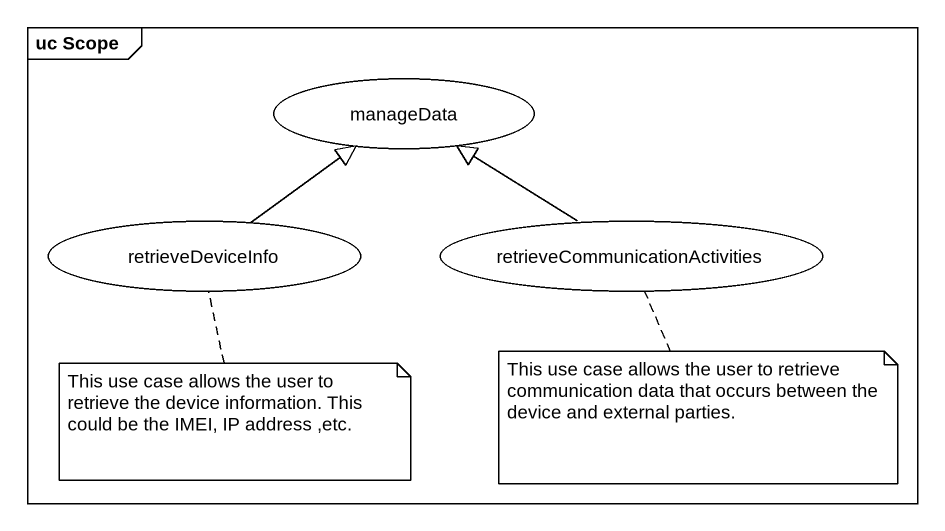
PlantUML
@startuml
mainframe uc Scope
usecase manageData
usecase retrieveDeviceInfo
usecase "retrieveCommunicationActivities" as retrieveCommunicationActivit
retrieveDeviceInfo -up-|> manageData
retrieveCommunicationActivit -up-|> manageData
note bottom of retrieveDeviceInfo : This use case allows the user to retrieve the device information. This could be the IMEI, IP address ,etc.
note bottom of retrieveCommunicationActivit : This use case allows the user to retrieve communication data that occurs between the device and external parties.
@enduml
